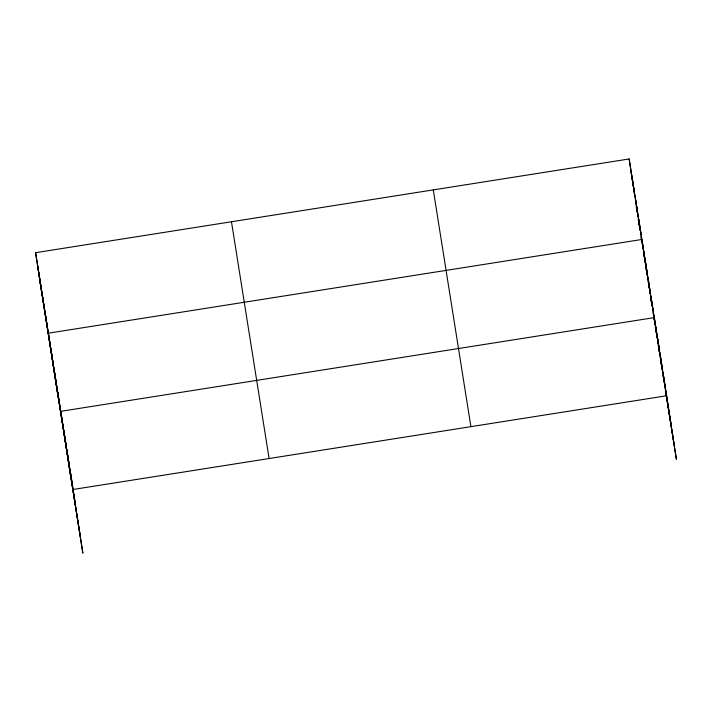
<?xml version="1.0" encoding="UTF-8"?>
<svg xmlns="http://www.w3.org/2000/svg" width="712" height="712" viewBox="0 0 712 712"><rect width="100%" height="100%" fill="white"/><g stroke="black" fill="none" stroke-linecap="round" stroke-linejoin="round"><path stroke-width="1.07" d="M35.6 252.689L82.841 553.037L35.6 252.689L629.159 158.963L676.4 459.311L666.058 394.199M73.22 489.456L666.788 395.73M631.188 172.34L671.309 425.669M636.608 208.1L636.27 205.982L636.59 208.046M636.946 210.218L637.284 212.336M637.623 214.454L637.952 216.573M638.29 218.691L638.628 220.809M638.967 222.927L639.474 226.105M639.803 228.223L640.141 230.341M640.48 232.459L640.818 234.577M641.156 236.695L643.007 248.346M643.345 250.464L643.675 252.582M644.013 254.7L645.864 266.35M646.202 268.469L646.541 270.587M646.879 272.705L647.217 274.832L641.957 239.463L48.389 333.189L58.01 396.771M647.546 276.95L647.884 279.068M648.561 283.305L648.223 281.187L648.579 283.278M649.406 288.645L649.068 286.482L649.38 288.547M649.753 290.816L650.101 292.988M650.448 295.16L650.786 297.331M651.133 299.503L652.165 306.009M652.512 308.18L652.86 310.352M653.207 312.524L654.408 320.115M654.755 322.287L655.102 324.458M655.441 326.63L655.788 328.802M656.135 330.973L656.482 333.145M656.82 335.308L657.167 337.479M657.514 339.651L657.861 341.822M658.378 345.08L660.104 355.929M660.442 358.1L660.789 360.272M661.822 366.778L662.169 368.95M662.516 371.121L662.863 373.293M663.201 375.464L664.412 383.056M664.581 384.142L665.097 387.399M665.444 389.571L665.791 391.742M666.138 393.914L673.89 442.739M638.949 223.604L639.287 225.722M641.138 237.381L641.467 239.499M643.995 255.386L644.333 257.504M644.672 259.622L645.01 261.74M646.184 269.154L646.523 271.272M646.861 273.39L647.19 275.508M647.528 277.627L647.867 279.745M649.718 291.395L650.056 293.513M650.394 295.631L650.732 297.75M651.062 299.868L651.4 301.986M653.296 313.903L653.643 316.066M653.981 318.237L654.328 320.409M654.675 322.58L655.022 324.752M655.36 326.924L655.707 329.095M656.055 331.258L656.402 333.43M656.74 335.601L657.087 337.773M658.297 345.365L658.636 347.536M658.983 349.708L659.33 351.879M661.056 362.728L661.395 364.9M661.742 367.072L662.089 369.243M662.436 371.415L662.774 373.586M665.364 389.865L665.711 392.027M433.288 189.89L470.908 426.657M231.471 221.761L269.1 458.519M37.62 266.065L75.241 502.832M40.13 282.637L80.331 536.465M663.682 376.194L665.702 389.571M660.576 356.659L662.596 370.035M657.47 337.123L659.499 350.509M660.184 356.071L654.373 317.597L60.805 411.322L70.426 474.904M660.353 357.139L660.834 360.343M661.795 366.68L662.107 368.754M663.201 375.998L663.513 378.072M651.266 298.061L653.135 310.414M648.16 278.526L650.181 291.902M645.054 258.999L647.083 272.376M649.691 290.621L650.003 292.694M651.097 299.939L651.418 302.013M638.753 219.34L640.782 232.717M635.558 199.209L637.578 212.594M632.363 179.086L634.383 192.463M629.159 158.963L634.499 194.243M635.469 200.642L635.789 202.778M636.902 210.12L637.213 212.194M637.525 214.268L637.836 216.332M638.308 219.438L638.62 221.512M70.114 469.92L72.143 483.297M67.017 450.385L69.037 463.761M63.911 430.849L65.931 444.235M57.699 391.787L59.728 405.164M54.602 372.251L56.622 385.628M51.495 352.725L53.516 366.102M45.194 313.066L47.215 326.443M41.999 292.935L44.019 306.32M38.795 272.812L40.824 286.188M661.484 364.606L661.137 362.444L661.484 364.606"/></g></svg>
